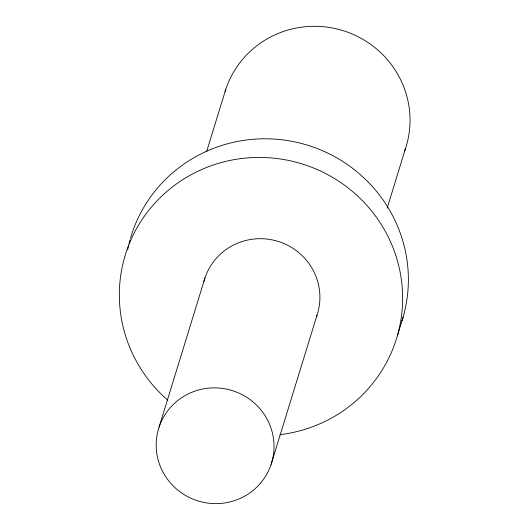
<?xml version="1.0" encoding="UTF-8"?>
<svg xmlns="http://www.w3.org/2000/svg" width="530" height="530" viewBox="0 0 530 530"><rect width="100%" height="100%" fill="white"/><g stroke="black" fill="none" stroke-linecap="round" stroke-linejoin="round"><path stroke-width="0.79" d="M206.601 151.679L225.813 89.239M159.073 427.14L204.964 277.965M271.128 464.353A59.035 57.77 17.1 0 0 202.897 388.98A59.035 57.77 17.1 0 0 171.269 483.903A59.035 57.77 17.1 0 0 271.128 464.353L317.019 315.178M387.152 208.157L405.39 148.877M397.387 335.748L403.125 317.099M225.084 91.524A94.612 92.578 17.1 0 1 345.255 31.356A94.612 92.578 17.1 0 1 404.317 151.898M127.73 249.431A141.914 138.867 17.1 0 1 128.591 245.463M128.969 243.873A141.914 138.867 17.1 0 1 129.996 239.931M130.44 238.361A141.914 138.867 17.1 0 1 307.122 145.068A141.914 138.867 17.1 0 1 401.959 320.955M167.712 400.157A141.914 138.867 17.1 0 1 179.518 181.783A141.914 138.867 17.1 0 1 392.876 247.384A141.914 138.867 17.1 0 1 279.959 434.666M203.845 281.768A59.035 57.77 17.1 0 1 278.091 241.395A59.035 57.77 17.1 0 1 316.496 316.668"/></g></svg>
